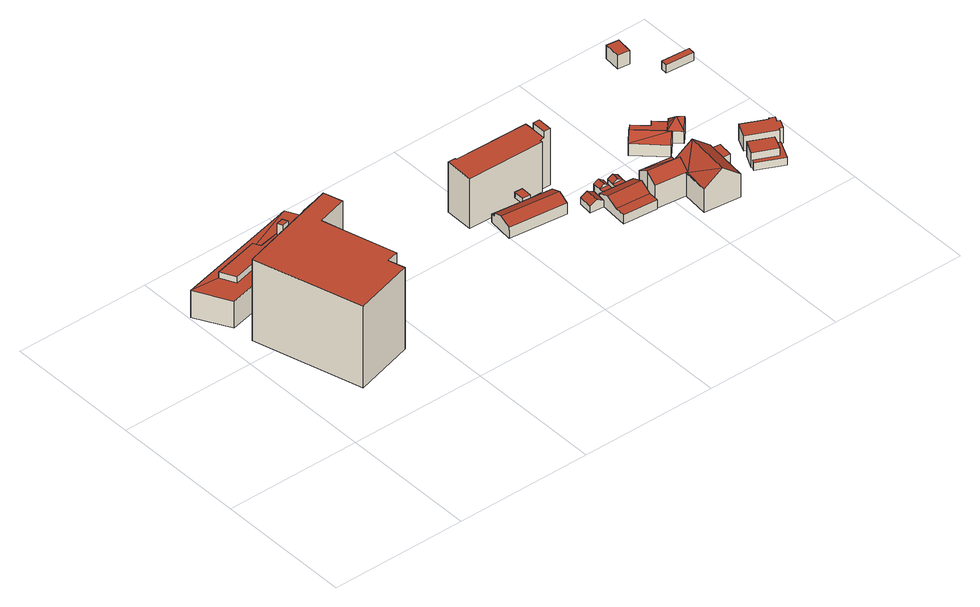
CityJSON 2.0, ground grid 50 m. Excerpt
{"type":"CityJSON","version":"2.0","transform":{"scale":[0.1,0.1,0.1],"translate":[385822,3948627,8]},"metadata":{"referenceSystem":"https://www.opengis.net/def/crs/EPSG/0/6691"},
"CityObjects":{
"building1":{"type":"Building","attributes":{"延べ面積換算係数":"1","説明注記":"タワー駐車場","大字・町コード":"46","町・丁目コード":"2","13+区市町村コード+大字・町コード+町・丁目コード":"13101046002","class":"3002","usage":"401","measuredHeight":32,"storeysAboveGround":10,"storeysBelowGround":0,"RiverFloodingRiskAttribute.description":"10","RiverFloodingRiskAttribute.rank":"1","RiverFloodingRiskAttribute.depth":0.16,"RiverFloodingRiskAttribute.adminType":"2","RiverFloodingRiskAttribute.scale":"2","LandSlideRiskAttribute.description":"1","LandSlideRiskAttribute.areaType":"1","BuildingDetailAttribute.buildingRoofEdgeArea":1257.65,"BuildingDetailAttribute.fireproofStructureType":"1001","BuildingDetailAttribute.urbanPlanType":"21","BuildingDetailAttribute.areaClassificationType":"22","BuildingDetailAttribute.districtsAndZonesType":"10","BuildingDetailAttribute.landUseType":"212","BuildingDetailAttribute.detailedUsage":"1210","BuildingDetailAttribute.specifiedBuildingCoverageRate":80,"BuildingDetailAttribute.specifiedFloorAreaRate":700,"BuildingDetailAttribute.surveyYear":2021,"BuildingIDAttribute.prefecture":"13","BuildingIDAttribute.city":"13101"},"address":[{"country":"日本","locality":"東京都千代田区永田町二丁目"}],"geometry":[{"type":"Solid","lod":"2","boundaries":[[[[0,1,2,3,4,5,6,7,8,9,10,11]],[[12,13,14,15,16,17,18,19,20,21,22,23]],[[7,21,20,19,9,8]],[[0,16,15,1]],[[4,12,23,22,21,7,6,5]],[[3,13,12,4]],[[10,18,17,11]],[[9,19,18,10]],[[1,15,14,13,3,2]],[[11,17,16,0]]]],"semantics":{"surfaces":[{"type":"GroundSurface"},{"type":"RoofSurface"},{"type":"WallSurface"}],"values":[[0,1,2,2,2,2,2,2,2,2]]}}]},
"building2":{"type":"Building","attributes":{"class":"3001","usage":"461","measuredHeight":17.3,"storeysAboveGround":9999,"storeysBelowGround":9999,"RiverFloodingRiskAttribute.description":"10","RiverFloodingRiskAttribute.rank":"1","RiverFloodingRiskAttribute.depth":0.04,"RiverFloodingRiskAttribute.adminType":"2","RiverFloodingRiskAttribute.scale":"2","BuildingDetailAttribute.buildingRoofEdgeArea":-9999,"BuildingDetailAttribute.fireproofStructureType":"1011","BuildingDetailAttribute.urbanPlanType":"21","BuildingDetailAttribute.areaClassificationType":"22","BuildingDetailAttribute.districtsAndZonesType":"10","BuildingDetailAttribute.landUseType":"212","BuildingDetailAttribute.detailedUsage":"0","BuildingDetailAttribute.specifiedBuildingCoverageRate":80,"BuildingDetailAttribute.specifiedFloorAreaRate":500,"BuildingDetailAttribute.surveyYear":"0001","BuildingIDAttribute.prefecture":"13","BuildingIDAttribute.city":"13101"},"geometry":[{"type":"Solid","lod":"2","boundaries":[[[[24,25,26,27,28,29,30,31,32,33]],[[34,35,36,37,38,39,40,41,42,43,44]],[[45,46,47,48]],[[49,50,51,52]],[[53,54,55,56]],[[57,58,59,52,51,60]],[[57,60,61,62]],[[63,64,58,57]],[[65,66,67]],[[68,67,66]],[[69,70,71,72,64,63,73,62,61,50,49,74,75,76,77,78,79,80,81,82,83]],[[84,85,86,87,88]],[[75,70,69,76]],[[65,67,60,51]],[[39,83,82,40]],[[88,49,52,84]],[[36,77,76,37]],[[68,66,50,61]],[[35,78,77,36]],[[53,73,63,54]],[[55,57,62,56]],[[27,64,72,28]],[[26,58,64,27]],[[28,72,71,29]],[[40,82,81,41]],[[37,76,69,38]],[[84,52,85]],[[52,59,85]],[[29,71,70,30]],[[56,62,73,53]],[[42,41,81,80,48,47]],[[59,86,85]],[[66,65,51,50]],[[30,70,75,31]],[[38,69,83,39]],[[79,34,44,45,48,80]],[[32,74,49,88,87,33]],[[31,75,74,32]],[[47,46,43,42]],[[34,79,78,35]],[[67,68,61,60]],[[46,45,44,43]],[[25,59,58,26]],[[24,33,87,86]],[[25,86,59]],[[54,63,57,55]],[[24,86,25]]]],"semantics":{"surfaces":[{"type":"GroundSurface"},{"type":"RoofSurface"},{"type":"WallSurface"}],"values":[[0,1,1,1,1,1,1,1,1,1,1,1,1,2,2,2,2,2,2,2,2,2,2,2,2,2,2,2,2,2,2,2,2,2,2,2,2,2,2,2,2,2,2,2,2,2,2]]}}]},
"building3":{"type":"Building","attributes":{"延べ面積換算係数":"1","説明注記":"タワー駐車場","大字・町コード":"46","町・丁目コード":"2","13+区市町村コード+大字・町コード+町・丁目コード":"13101046002","class":"3003","usage":"401","measuredHeight":8.7,"storeysAboveGround":10,"storeysBelowGround":0,"RiverFloodingRiskAttribute.description":"10","RiverFloodingRiskAttribute.rank":"2","RiverFloodingRiskAttribute.depth":1.09,"RiverFloodingRiskAttribute.adminType":"2","RiverFloodingRiskAttribute.scale":"2","LandSlideRiskAttribute.description":"1","LandSlideRiskAttribute.areaType":"1","BuildingDetailAttribute.buildingRoofEdgeArea":1257.65,"BuildingDetailAttribute.fireproofStructureType":"1001","BuildingDetailAttribute.urbanPlanType":"21","BuildingDetailAttribute.areaClassificationType":"22","BuildingDetailAttribute.districtsAndZonesType":"10","BuildingDetailAttribute.landUseType":"212","BuildingDetailAttribute.detailedUsage":"1210","BuildingDetailAttribute.specifiedBuildingCoverageRate":80,"BuildingDetailAttribute.specifiedFloorAreaRate":500,"BuildingDetailAttribute.surveyYear":2021,"BuildingIDAttribute.prefecture":"13","BuildingIDAttribute.city":"13101"},"address":[{"country":"日本","locality":"東京都千代田区永田町二丁目"}],"geometry":[{"type":"Solid","lod":"2","boundaries":[[[[89,90,91,92,93,94]],[[95,96,97,98,99,100]],[[89,97,96,95,91,90]],[[91,95,100,99,93,92]],[[93,99,98,94]],[[94,98,97,89]]]],"semantics":{"surfaces":[{"type":"GroundSurface"},{"type":"RoofSurface"},{"type":"WallSurface"}],"values":[[0,1,2,2,2,2]]}}]},
"building4":{"type":"Building","attributes":{"延べ面積換算係数":"1","説明注記":"倉庫","大字・町コード":"46","町・丁目コード":"2","13+区市町村コード+大字・町コード+町・丁目コード":"13101046002","再開発等促進区を定める地区計画":"永田町二丁目地区","class":"3001","usage":"422","measuredHeight":6,"storeysAboveGround":1,"storeysBelowGround":0,"BuildingDetailAttribute.buildingRoofEdgeArea":147.69,"BuildingDetailAttribute.fireproofStructureType":"1001","BuildingDetailAttribute.urbanPlanType":"21","BuildingDetailAttribute.areaClassificationType":"22","BuildingDetailAttribute.districtsAndZonesType":"10","BuildingDetailAttribute.landUseType":"214","BuildingDetailAttribute.detailedUsage":"1123","BuildingDetailAttribute.specifiedBuildingCoverageRate":80,"BuildingDetailAttribute.specifiedFloorAreaRate":500,"BuildingDetailAttribute.surveyYear":2021,"BuildingIDAttribute.prefecture":"13","BuildingIDAttribute.city":"13101"},"address":[{"country":"日本","locality":"東京都千代田区永田町二丁目"}],"geometry":[{"type":"Solid","lod":"2","boundaries":[[[[101,102,103,104,105,106]],[[107,108,109,110]],[[111,112,113,114]],[[115,116,109,108]],[[102,113,112,107,110,103]],[[110,109,116,104,103]],[[115,108,107,112,111,106,105]],[[104,116,115,105]],[[101,114,113,102]],[[106,111,114,101]]]],"semantics":{"surfaces":[{"type":"GroundSurface"},{"type":"RoofSurface"},{"type":"WallSurface"}],"values":[[0,1,1,1,2,2,2,2,2,2]]}}]},
"building5":{"type":"Building","attributes":{"再開発等促進区を定める地区計画":"永田町二丁目地区","class":"3003","usage":"461","measuredHeight":4.2,"storeysAboveGround":9999,"storeysBelowGround":9999,"BuildingDetailAttribute.buildingRoofEdgeArea":-9999,"BuildingDetailAttribute.fireproofStructureType":"1011","BuildingDetailAttribute.urbanPlanType":"21","BuildingDetailAttribute.areaClassificationType":"22","BuildingDetailAttribute.districtsAndZonesType":"10","BuildingDetailAttribute.landUseType":"214","BuildingDetailAttribute.detailedUsage":"0","BuildingDetailAttribute.specifiedBuildingCoverageRate":80,"BuildingDetailAttribute.specifiedFloorAreaRate":500,"BuildingDetailAttribute.surveyYear":"0001","BuildingIDAttribute.prefecture":"13","BuildingIDAttribute.city":"13101"},"geometry":[{"type":"Solid","lod":"2","boundaries":[[[[117,118,119,120]],[[121,122,123,124]],[[119,122,121,120]],[[118,123,122,119]],[[117,124,123,118]],[[120,121,124,117]]]],"semantics":{"surfaces":[{"type":"GroundSurface"},{"type":"RoofSurface"},{"type":"WallSurface"}],"values":[[0,1,2,2,2,2]]}}]},
"building6":{"type":"Building","attributes":{"延べ面積換算係数":"1","大字・町コード":"46","町・丁目コード":"2","13+区市町村コード+大字・町コード+町・丁目コード":"13101046002","再開発等促進区を定める地区計画":"永田町二丁目地区","class":"3002","usage":"412","measuredHeight":22.3,"storeysAboveGround":6,"storeysBelowGround":0,"RiverFloodingRiskAttribute.description":"10","RiverFloodingRiskAttribute.rank":"1","RiverFloodingRiskAttribute.depth":0.09,"RiverFloodingRiskAttribute.adminType":"2","RiverFloodingRiskAttribute.scale":"2","BuildingDetailAttribute.buildingRoofEdgeArea":372.54,"BuildingDetailAttribute.fireproofStructureType":"1001","BuildingDetailAttribute.urbanPlanType":"21","BuildingDetailAttribute.areaClassificationType":"22","BuildingDetailAttribute.districtsAndZonesType":"10","BuildingDetailAttribute.landUseType":"211","BuildingDetailAttribute.detailedUsage":"1320","BuildingDetailAttribute.specifiedBuildingCoverageRate":80,"BuildingDetailAttribute.specifiedFloorAreaRate":500,"BuildingDetailAttribute.surveyYear":2021,"BuildingIDAttribute.prefecture":"13","BuildingIDAttribute.city":"13101"},"address":[{"country":"日本","locality":"東京都千代田区永田町二丁目"}],"geometry":[{"type":"Solid","lod":"2","boundaries":[[[[125,126,127,128,129,130,131,132,133,134]],[[135,136,137,138]],[[139,140,141,142]],[[141,143,144,145,146,147,148,149,142]],[[134,145,144,125]],[[130,138,137,149,148,131]],[[132,147,146,133]],[[144,143,126,125]],[[127,126,143,141,140]],[[146,145,134,133]],[[137,136,142,149]],[[139,128,127,140]],[[142,136,135,129,128,139]],[[135,138,130,129]],[[148,147,132,131]]]],"semantics":{"surfaces":[{"type":"GroundSurface"},{"type":"RoofSurface"},{"type":"WallSurface"}],"values":[[0,1,1,1,2,2,2,2,2,2,2,2,2,2,2]]}}]},
"building7":{"type":"Building","attributes":{"再開発等促進区を定める地区計画":"永田町二丁目地区","class":"9999","usage":"461","measuredHeight":4.1,"storeysAboveGround":9999,"storeysBelowGround":9999,"BuildingDetailAttribute.buildingRoofEdgeArea":-9999,"BuildingDetailAttribute.fireproofStructureType":"1011","BuildingDetailAttribute.urbanPlanType":"21","BuildingDetailAttribute.areaClassificationType":"22","BuildingDetailAttribute.districtsAndZonesType":"10","BuildingDetailAttribute.landUseType":"214","BuildingDetailAttribute.detailedUsage":"0","BuildingDetailAttribute.specifiedBuildingCoverageRate":80,"BuildingDetailAttribute.specifiedFloorAreaRate":500,"BuildingDetailAttribute.surveyYear":"0001","BuildingIDAttribute.prefecture":"13","BuildingIDAttribute.city":"13101"},"geometry":[{"type":"Solid","lod":"2","boundaries":[[[[150,151,152,153]],[[154,155,156,157]],[[158,157,156,159]],[[151,150,158,159]],[[153,154,157,158,150]],[[153,152,155,154]],[[156,155,152,151,159]]]],"semantics":{"surfaces":[{"type":"GroundSurface"},{"type":"RoofSurface"},{"type":"WallSurface"}],"values":[[0,1,1,2,2,2,2]]}}]},
"building8":{"type":"Building","attributes":{"再開発等促進区を定める地区計画":"永田町二丁目地区","class":"3001","usage":"461","measuredHeight":5.5,"storeysAboveGround":9999,"storeysBelowGround":9999,"BuildingDetailAttribute.buildingRoofEdgeArea":-9999,"BuildingDetailAttribute.fireproofStructureType":"1011","BuildingDetailAttribute.urbanPlanType":"21","BuildingDetailAttribute.areaClassificationType":"22","BuildingDetailAttribute.districtsAndZonesType":"10","BuildingDetailAttribute.landUseType":"214","BuildingDetailAttribute.detailedUsage":"0","BuildingDetailAttribute.specifiedBuildingCoverageRate":80,"BuildingDetailAttribute.specifiedFloorAreaRate":500,"BuildingDetailAttribute.surveyYear":"0001","BuildingIDAttribute.prefecture":"13","BuildingIDAttribute.city":"13101"},"geometry":[{"type":"Solid","lod":"2","boundaries":[[[[160,161,162,163,164,165,166,167,168,169,170,171]],[[172,173,174,175]],[[176,177,178,179]],[[180,181,178,177]],[[174,173,182,183]],[[180,176,184,185]],[[186,187,188,189]],[[190,191,172,175]],[[186,192,193,194]],[[192,189,188,195]],[[160,171,179,178,181]],[[170,169,194,193,166,165,183,182,162,161,185,184]],[[180,177,176]],[[167,195,188,187,168]],[[194,169,168,187,186]],[[184,176,179,171,170]],[[185,161,160,181,180]],[[163,191,190,164]],[[186,189,192]],[[190,175,174,183,165,164]],[[173,172,191,163,162,182]],[[193,192,195,167,166]]]],"semantics":{"surfaces":[{"type":"GroundSurface"},{"type":"RoofSurface"},{"type":"WallSurface"}],"values":[[0,1,1,1,1,1,1,1,1,1,2,2,2,2,2,2,2,2,2,2,2,2]]}}]},
"building9":{"type":"Building","attributes":{"延べ面積換算係数":"1","大字・町コード":"46","町・丁目コード":"2","13+区市町村コード+大字・町コード+町・丁目コード":"13101046002","再開発等促進区を定める地区計画":"永田町二丁目地区","class":"3001","usage":"422","measuredHeight":14.3,"storeysAboveGround":2,"storeysBelowGround":0,"LandSlideRiskAttribute.description":"1","LandSlideRiskAttribute.areaType":"1","BuildingDetailAttribute.buildingRoofEdgeArea":363.28,"BuildingDetailAttribute.fireproofStructureType":"1001","BuildingDetailAttribute.urbanPlanType":"21","BuildingDetailAttribute.areaClassificationType":"22","BuildingDetailAttribute.districtsAndZonesType":"10","BuildingDetailAttribute.landUseType":"214","BuildingDetailAttribute.detailedUsage":"1123","BuildingDetailAttribute.specifiedBuildingCoverageRate":80,"BuildingDetailAttribute.specifiedFloorAreaRate":500,"BuildingDetailAttribute.surveyYear":2021,"BuildingIDAttribute.prefecture":"13","BuildingIDAttribute.city":"13101"},"address":[{"country":"日本","locality":"東京都千代田区永田町二丁目"}],"geometry":[{"type":"Solid","lod":"2","boundaries":[[[[196,197,198,199,200,201,202,203,204,205,206,207,208]],[[209,210,211]],[[212,213,214]],[[215,211,216,217,218,219]],[[220,221,219,218]],[[222,223,224,212,214]],[[210,216,211]],[[225,214,213]],[[226,210,209]],[[227,225,213]],[[228,216,210]],[[229,228,210]],[[204,225,227,205]],[[223,229,210,224]],[[207,206,209,211,215]],[[200,228,229,201]],[[210,226,212,224]],[[204,203,214,225]],[[198,218,217,199]],[[203,202,222,214]],[[199,217,216,228,200]],[[196,221,220,197]],[[207,215,219,208]],[[205,227,213,212,226,209,206]],[[202,201,229,223,222]],[[208,219,221,196]],[[197,220,218,198]]]],"semantics":{"surfaces":[{"type":"GroundSurface"},{"type":"RoofSurface"},{"type":"WallSurface"}],"values":[[0,1,1,1,1,1,1,1,1,1,1,1,2,2,2,2,2,2,2,2,2,2,2,2,2,2,2]]}}]},
"building10":{"type":"Building","attributes":{"延べ面積換算係数":"1","大字・町コード":"46","町・丁目コード":"2","13+区市町村コード+大字・町コード+町・丁目コード":"13101046002","再開発等促進区を定める地区計画":"永田町二丁目地区","class":"3001","usage":"402","measuredHeight":9,"storeysAboveGround":2,"storeysBelowGround":0,"RiverFloodingRiskAttribute.description":"10","RiverFloodingRiskAttribute.rank":"1","RiverFloodingRiskAttribute.depth":0.07,"RiverFloodingRiskAttribute.adminType":"2","RiverFloodingRiskAttribute.scale":"2","LandSlideRiskAttribute.description":"1","LandSlideRiskAttribute.areaType":"2","BuildingDetailAttribute.buildingRoofEdgeArea":122.05,"BuildingDetailAttribute.fireproofStructureType":"1003","BuildingDetailAttribute.urbanPlanType":"21","BuildingDetailAttribute.areaClassificationType":"22","BuildingDetailAttribute.districtsAndZonesType":"10","BuildingDetailAttribute.landUseType":"212","BuildingDetailAttribute.detailedUsage":"1221","BuildingDetailAttribute.specifiedBuildingCoverageRate":80,"BuildingDetailAttribute.specifiedFloorAreaRate":500,"BuildingDetailAttribute.surveyYear":2021,"BuildingIDAttribute.prefecture":"13","BuildingIDAttribute.city":"13101"},"address":[{"country":"日本","locality":"東京都千代田区永田町二丁目"}],"geometry":[{"type":"Solid","lod":"2","boundaries":[[[[230,231,232,233,234,235,236,237,238,239,240,241]],[[242,243,244]],[[245,242,244]],[[246,247,248,249,250,251,252]],[[253,243,242]],[[254,255,256,257]],[[258,256,255]],[[259,253,242]],[[260,255,261]],[[245,262,259,242]],[[254,261,255]],[[235,262,245,244,236]],[[241,240,260,261]],[[235,234,259,262]],[[232,253,233]],[[239,258,255,260,240]],[[236,244,243,237]],[[248,230,241,261,254,257,249]],[[251,250,243]],[[230,248,247,231]],[[259,234,233,253]],[[231,247,246,232]],[[246,252,253,232]],[[252,251,243,253]],[[238,237,243,250,256]],[[258,239,238,256]],[[250,249,257,256]]]],"semantics":{"surfaces":[{"type":"GroundSurface"},{"type":"RoofSurface"},{"type":"WallSurface"}],"values":[[0,1,1,1,1,1,1,1,1,1,1,2,2,2,2,2,2,2,2,2,2,2,2,2,2,2,2]]}}]},
"building11":{"type":"Building","attributes":{"再開発等促進区を定める地区計画":"永田町二丁目地区","class":"9999","usage":"461","measuredHeight":6.4,"storeysAboveGround":9999,"storeysBelowGround":9999,"LandSlideRiskAttribute.description":"1","LandSlideRiskAttribute.areaType":"2","BuildingDetailAttribute.buildingRoofEdgeArea":-9999,"BuildingDetailAttribute.fireproofStructureType":"1011","BuildingDetailAttribute.urbanPlanType":"21","BuildingDetailAttribute.areaClassificationType":"22","BuildingDetailAttribute.districtsAndZonesType":"10","BuildingDetailAttribute.landUseType":"214","BuildingDetailAttribute.detailedUsage":"0","BuildingDetailAttribute.specifiedBuildingCoverageRate":80,"BuildingDetailAttribute.specifiedFloorAreaRate":500,"BuildingDetailAttribute.surveyYear":"0001","BuildingIDAttribute.prefecture":"13","BuildingIDAttribute.city":"13101"},"geometry":[{"type":"Solid","lod":"2","boundaries":[[[[263,264,265,266,267,268,269,270]],[[271,272,273,274,275,276,277]],[[278,279,280,281]],[[263,274,273,264]],[[267,277,276,278,281,268]],[[274,263,270,275]],[[268,281,280,269]],[[279,275,270,269,280]],[[264,273,272,265]],[[265,272,271,266]],[[279,278,276,275]],[[266,271,277,267]]]],"semantics":{"surfaces":[{"type":"GroundSurface"},{"type":"RoofSurface"},{"type":"WallSurface"}],"values":[[0,1,1,2,2,2,2,2,2,2,2,2]]}}]},
"building12":{"type":"Building","attributes":{"再開発等促進区を定める地区計画":"永田町二丁目地区","class":"9999","usage":"461","measuredHeight":6.1,"storeysAboveGround":9999,"storeysBelowGround":9999,"RiverFloodingRiskAttribute.description":"10","RiverFloodingRiskAttribute.rank":"1","RiverFloodingRiskAttribute.depth":0.02,"RiverFloodingRiskAttribute.adminType":"2","RiverFloodingRiskAttribute.scale":"2","LandSlideRiskAttribute.description":"1","LandSlideRiskAttribute.areaType":"1","BuildingDetailAttribute.buildingRoofEdgeArea":-9999,"BuildingDetailAttribute.fireproofStructureType":"1011","BuildingDetailAttribute.urbanPlanType":"21","BuildingDetailAttribute.areaClassificationType":"22","BuildingDetailAttribute.districtsAndZonesType":"10","BuildingDetailAttribute.landUseType":"214","BuildingDetailAttribute.detailedUsage":"0","BuildingDetailAttribute.specifiedBuildingCoverageRate":80,"BuildingDetailAttribute.specifiedFloorAreaRate":500,"BuildingDetailAttribute.surveyYear":"0001","BuildingIDAttribute.prefecture":"13","BuildingIDAttribute.city":"13101"},"geometry":[{"type":"Solid","lod":"2","boundaries":[[[[282,283,284,285,286,287,288,289,290,291]],[[292,293,294,295,296,297,298,299,300,301]],[[290,297,296,291]],[[288,299,298,289]],[[289,298,297,290]],[[283,294,293,284]],[[284,293,292,285]],[[291,296,295,282]],[[285,292,301,286]],[[286,301,300,287]],[[282,295,294,283]],[[287,300,299,288]]]],"semantics":{"surfaces":[{"type":"GroundSurface"},{"type":"RoofSurface"},{"type":"WallSurface"}],"values":[[0,1,2,2,2,2,2,2,2,2,2,2]]}}]},
"building13":{"type":"Building","attributes":{"class":"3001","usage":"461","measuredHeight":5.3,"storeysAboveGround":9999,"storeysBelowGround":9999,"BuildingDetailAttribute.buildingRoofEdgeArea":-9999,"BuildingDetailAttribute.fireproofStructureType":"1011","BuildingDetailAttribute.urbanPlanType":"21","BuildingDetailAttribute.areaClassificationType":"22","BuildingDetailAttribute.districtsAndZonesType":"10","BuildingDetailAttribute.landUseType":"214","BuildingDetailAttribute.detailedUsage":"0","BuildingDetailAttribute.specifiedBuildingCoverageRate":80,"BuildingDetailAttribute.specifiedFloorAreaRate":500,"BuildingDetailAttribute.surveyYear":"0001","BuildingIDAttribute.prefecture":"13","BuildingIDAttribute.city":"13101"},"geometry":[{"type":"Solid","lod":"2","boundaries":[[[[302,303,304,305]],[[306,307,308,309]],[[304,307,306,305]],[[302,309,308,303]],[[305,306,309,302]],[[303,308,307,304]]]],"semantics":{"surfaces":[{"type":"GroundSurface"},{"type":"RoofSurface"},{"type":"WallSurface"}],"values":[[0,1,2,2,2,2]]}}]},
"building14":{"type":"Building","attributes":{"class":"9999","usage":"461","measuredHeight":3.2,"storeysAboveGround":9999,"storeysBelowGround":9999,"LandSlideRiskAttribute.description":"1","LandSlideRiskAttribute.areaType":"1","BuildingDetailAttribute.buildingRoofEdgeArea":-9999,"BuildingDetailAttribute.fireproofStructureType":"1011","BuildingDetailAttribute.urbanPlanType":"21","BuildingDetailAttribute.areaClassificationType":"22","BuildingDetailAttribute.districtsAndZonesType":"10","BuildingDetailAttribute.landUseType":"214","BuildingDetailAttribute.detailedUsage":"0","BuildingDetailAttribute.specifiedBuildingCoverageRate":80,"BuildingDetailAttribute.specifiedFloorAreaRate":500,"BuildingDetailAttribute.surveyYear":"0001","BuildingIDAttribute.prefecture":"13","BuildingIDAttribute.city":"13101"},"geometry":[{"type":"Solid","lod":"2","boundaries":[[[[310,311,312,313]],[[314,315,316,317]],[[313,314,317,310]],[[310,317,316,311]],[[311,316,315,312]],[[312,315,314,313]]]],"semantics":{"surfaces":[{"type":"GroundSurface"},{"type":"RoofSurface"},{"type":"WallSurface"}],"values":[[0,1,2,2,2,2]]}}]}
},
"vertices":[
[190,188,4],[79,583,4],[179,611,4],[453,688,4],[472,620,4],[471,620,4],[428,608,4],[362,589,4],[381,521,4],[437,322,4],[393,310,4],[410,250,4],[472,620,324],[453,688,324],[179,611,324],[79,583,324],[190,188,324],[410,250,324],[393,310,324],[437,322,324],[381,521,324],[362,589,324],[428,608,324],[471,620,324],
[556,779,5],[511,768,5],[514,757,5],[212,685,5],[209,695,5],[75,663,5],[7,789,5],[475,900,5],[513,826,5],[529,830,5],[396,796,134],[390,814,134],[294,794,134],[281,820,134],[112,780,134],[139,725,134],[399,788,134],[398,791,134],[374,784,134],[365,804,134],[390,810,134],[390,810,178],[365,804,178],[374,784,178],[399,791,178],[481,818,111],[479,796,111],[487,765,111],[504,767,111],[239,738,151],[246,707,151],[322,725,151],[315,755,151],[322,725,111],[514,757,111],[511,768,111],[334,730,111],[327,761,111],[315,755,111],[246,707,111],[212,685,111],[487,765,149],[479,796,151],[334,730,151],[327,761,151],[112,780,111],[7,789,111],[75,663,111],[209,695,111],[239,738,111],[513,826,111],[475,900,111],[281,820,111],[294,794,111],[390,814,111],[396,796,111],[399,791,111],[398,791,111],[399,788,111],[139,725,111],[504,767,158],[511,768,158],[556,779,158],[529,830,158],[481,818,158],
[363,588,4],[430,607,4],[472,619,4],[476,607,4],[490,552,4],[382,520,4],[472,619,84],[430,607,84],[363,588,84],[382,520,84],[490,552,84],[476,607,84],
[999,348,199],[998,337,199],[1066,329,199],[1056,247,199],[844,271,199],[855,365,199],[854,354,242],[849,313,259],[1061,288,259],[1066,329,242],[855,365,231],[854,354,231],[998,337,231],[999,348,231],[844,271,242],[1056,247,242],
[983,370,200],[985,410,200],[1013,408,200],[1012,369,200],[1012,369,222],[1013,408,222],[985,410,222],[983,370,222],
[885,575,108],[885,570,108],[1168,563,108],[1167,527,108],[1181,527,108],[1180,474,108],[1140,475,108],[1140,464,108],[855,471,108],[857,576,108],[1181,527,331],[1158,528,331],[1157,475,331],[1180,474,331],[1167,527,294],[1168,563,294],[1159,564,304],[1158,528,304],[885,570,304],[885,575,304],[857,576,304],[855,471,304],[1140,464,304],[1140,475,304],[1157,475,304],
[1109,199,205],[1114,252,205],[1164,247,205],[1159,194,205],[1159,194,231],[1164,247,231],[1139,249,246],[1134,197,246],[1109,199,231],[1114,252,231],
[1272,263,203],[1268,214,203],[1291,212,203],[1280,84,203],[1154,95,203],[1165,223,203],[1183,221,203],[1188,276,203],[1222,273,203],[1218,219,203],[1230,217,203],[1235,266,203],[1284,124,238],[1288,168,258],[1161,179,258],[1158,135,238],[1232,239,231],[1251,237,242],[1253,265,242],[1235,266,231],[1270,236,231],[1272,263,231],[1291,212,238],[1165,223,238],[1230,217,231],[1268,214,231],[1220,243,231],[1222,273,231],[1205,274,242],[1203,245,242],[1154,95,238],[1280,84,238],[1185,246,231],[1183,221,231],[1218,219,231],[1188,276,231],
[1588,151,165],[1581,94,165],[1554,97,165],[1543,0,165],[1409,15,165],[1419,111,165],[1305,123,165],[1309,166,165],[1314,210,165],[1433,197,165],[1432,184,165],[1563,168,165],[1561,154,165],[1432,184,255],[1424,110,255],[1497,176,308],[1429,153,286],[1432,184,258],[1309,166,286],[1563,168,255],[1478,8,308],[1543,0,255],[1554,97,255],[1561,154,255],[1581,94,255],[1588,151,255],[1305,123,258],[1419,111,258],[1424,110,258],[1314,210,258],[1429,153,255],[1433,197,258],[1409,15,255],[1419,111,255],
[1511,490,108],[1559,445,108],[1574,461,108],[1611,427,108],[1627,444,108],[1665,408,108],[1623,364,108],[1585,399,108],[1581,395,108],[1593,384,108],[1550,339,108],[1455,430,108],[1629,409,183],[1585,399,154],[1623,364,154],[1649,391,183],[1574,461,161],[1559,445,161],[1511,490,161],[1496,474,161],[1581,395,161],[1605,421,161],[1611,427,161],[1611,427,154],[1476,452,185],[1572,362,185],[1581,395,154],[1496,474,154],[1593,384,154],[1627,444,154],[1550,339,154],[1455,430,154],[1665,408,154],
[1838,189,76],[1856,181,76],[1823,111,76],[1727,156,76],[1734,170,76],[1730,172,76],[1755,224,76],[1836,186,76],[1727,156,105],[1823,111,105],[1856,181,105],[1838,189,105],[1836,186,105],[1812,134,105],[1734,170,105],[1812,134,133],[1836,186,133],[1755,224,133],[1730,172,133],
[1900,236,73],[1885,203,73],[1872,209,73],[1869,202,73],[1766,250,73],[1791,304,73],[1878,263,73],[1881,267,73],[1899,259,73],[1890,241,73],[1869,202,133],[1872,209,133],[1885,203,133],[1900,236,133],[1890,241,133],[1899,259,133],[1881,267,133],[1878,263,133],[1791,304,133],[1766,250,133],
[1675,794,148],[1720,788,148],[1713,729,148],[1669,734,148],[1669,734,201],[1713,729,201],[1720,788,201],[1675,794,201],
[1875,639,149],[1873,615,149],[1770,622,149],[1772,646,149],[1772,646,180],[1770,622,180],[1873,615,180],[1875,639,180]
]}
